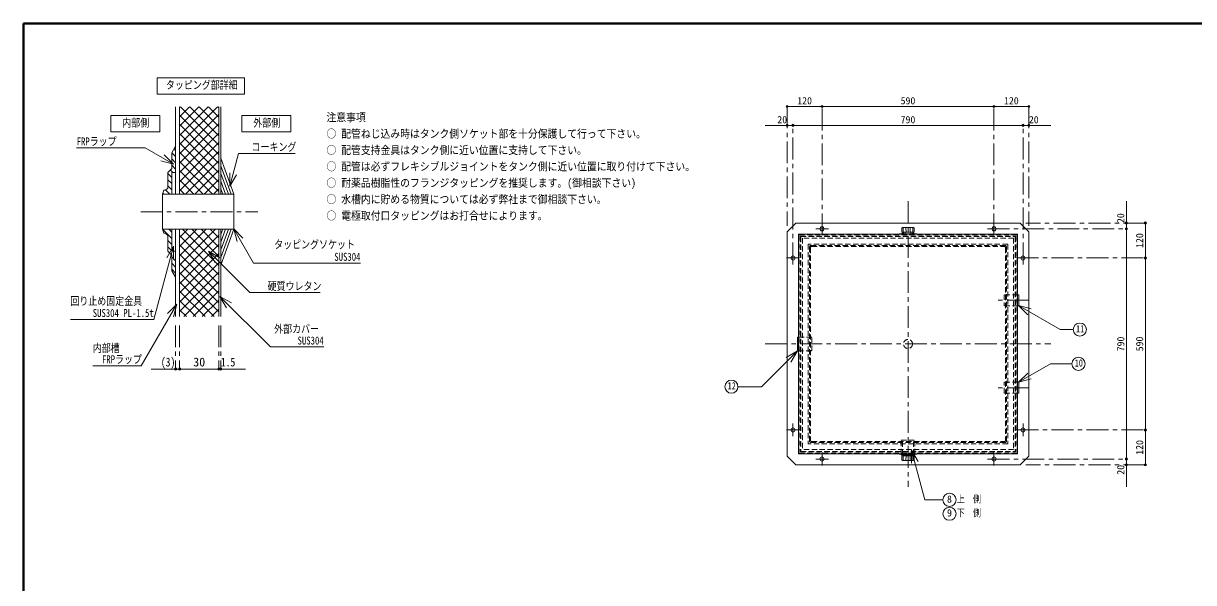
# Model space of a CAD drawing. Units: millimetres at full size, sheet at 1:15; details may follow other scales. Extents: x -3184 to 2891, y -2037 to 2178.
# Drawn here: x -3184 to 834, y 259 to 2178 of the extents above; entities that cross this region are included whole.
import ezdxf
from ezdxf.enums import TextEntityAlignment as Align

# ---------------------------------------------------------------- set-up
doc = ezdxf.new("R2010")
doc.units = ezdxf.units.MM
doc.header["$LTSCALE"] = 15
doc.header["$PDMODE"] = 32
doc.header["$PDSIZE"] = 7.5
doc.linetypes.add('CHAIN1', pattern=[8, 5, -1, 1, -1])
doc.linetypes.add('DASHED1', pattern=[1.8, 1.2, -0.6])
doc.layers.add('0-0', color=7, linetype='Continuous', lineweight=18)
doc.styles.add('ＭＳ ゴシック', font='')
doc.styles.get('ＭＳ ゴシック').set_extended_font_data('MS Gothic')

msp = doc.modelspace()

# ---------------------------------------------------------------- linework, layer by layer
at = {"layer": '0-0', "color": 1, "lineweight": 40}
for p in [(-3184.2, -2037.13), (2890.8, 2177.87)]:
    msp.add_line(p, (-3184.2, 2177.87), dxfattribs=at)
at = {"layer": '0-0'}
for p, q in [((-2661.45, 1891.62), (-2661.45, 1591.62)), ((-2647.95, 1891.62), (-2647.95, 1591.62)), ((-2512.95, 1891.62), (-2512.95, 1591.62)), ((-2506.2, 1891.62), (-2506.2, 1591.62)), ((-2766.33, 1750.88), (-3001.34, 1750.88)), ((-2669.24, 1694.82), (-2766.33, 1750.88)), ((-2661.45, 1756.62), (-2674.95, 1734.12)), ((-2674.95, 1734.12), (-2674.95, 1680.12)), ((-2475.24, 1619.59), (-2445.13, 1731.96)), ((-2445.13, 1731.96), (-2250.77, 1731.96)), ((-2669.24, 1694.82), (-2712.7, 1706.47)), ((-2669.24, 1694.82), (-2701.06, 1726.64)), ((-2461.2, 1591.62), (-2506.2, 1715.26)), ((-2470.78, 1591.62), (-2506.2, 1688.94)), ((-2674.95, 1680.12), (-2688.45, 1666.62)), ((-2688.45, 1666.62), (-2688.45, 1612.62)), ((-2674.95, 1666.62), (-2661.45, 1666.62)), ((-2674.95, 1666.62), (-2674.95, 1591.62)), ((-2480.36, 1591.62), (-2506.2, 1662.63)), ((-2475.24, 1619.59), (-2475.24, 1664.59)), ((-2475.24, 1619.59), (-2452.74, 1658.56)), ((-2695.95, 1605.12), (-2688.45, 1612.62)), ((-2489.93, 1591.62), (-2506.2, 1636.31)), ((-2499.51, 1591.62), (-2506.2, 1610)), ((-2701.95, 1605.12), (-2706.45, 1591.62)), ((-2706.45, 1591.62), (-2706.45, 1471.62)), ((-2706.45, 1591.62), (-2461.2, 1591.62)), ((-2701.95, 1605.12), (-2695.95, 1605.12)), ((-2461.2, 1591.62), (-2461.2, 1471.62)), ((-2701.95, 1458.12), (-2706.45, 1471.62)), ((-2706.45, 1471.62), (-2461.2, 1471.62)), ((-2701.95, 1458.12), (-2695.95, 1458.12)), ((-2695.95, 1458.12), (-2688.45, 1450.62)), ((-2688.45, 1396.62), (-2688.45, 1450.62)), ((-2661.45, 1471.62), (-2661.45, 1171.62)), ((-2647.95, 1471.62), (-2647.95, 1171.62)), ((-2512.95, 1471.62), (-2512.95, 1171.62)), ((-2506.2, 1471.62), (-2506.2, 1171.62)), ((-2461.2, 1471.62), (-2506.2, 1347.98)), ((-2470.78, 1471.62), (-2506.2, 1374.3)), ((-2480.36, 1471.62), (-2506.2, 1400.61)), ((-2489.93, 1471.62), (-2506.2, 1426.93)), ((-2499.51, 1471.62), (-2506.2, 1453.24)), ((-2462.05, 1473.28), (-2450.4, 1429.82)), ((-2462.05, 1473.28), (-2430.23, 1441.46)), ((-2462.05, 1473.28), (-2393.77, 1355.02)), ((-523.2, 1452.37), (-523.2, 703.37)), ((-521.2, 1454.37), (227.8, 1454.37)), ((-176.7, 1454.37), (-176.7, 1455.87)), ((-116.7, 1455.87), (-176.7, 1455.87)), ((-168.16, 1462.39), (-167.74, 1475.53)), ((-167.67, 1461.87), (-125.74, 1461.87)), ((-161.7, 1457.87), (-166.7, 1457.87)), ((-166.7, 1457.87), (-166.7, 1455.87)), ((-158.47, 1477.86), (-165.85, 1477.47)), ((-164.2, 1457.87), (-164.2, 1455.87)), ((-163.64, 1461.87), (-163.15, 1476.42)), ((-162.7, 1457.87), (-162.7, 1459.38)), ((-161.7, 1457.87), (-161.7, 1455.87)), ((-157.94, 1477.87), (-135.47, 1477.87)), ((-156.24, 1456.33), (-156.7, 1461.87)), ((-153.56, 1461.87), (-154.04, 1476.42)), ((-139.85, 1461.87), (-139.36, 1476.42)), ((-137.16, 1456.33), (-136.7, 1461.87)), ((-134.94, 1477.86), (-127.56, 1477.47)), ((-131.7, 1457.87), (-126.7, 1457.87)), ((-131.7, 1457.87), (-131.7, 1455.87)), ((-130.7, 1457.87), (-130.7, 1459.38)), ((-129.77, 1461.87), (-130.25, 1476.42)), ((-129.2, 1457.87), (-129.2, 1455.87)), ((-126.7, 1457.87), (-126.7, 1455.87)), ((-125.24, 1462.39), (-125.66, 1475.53)), ((-116.7, 1454.37), (-116.7, 1455.87)), ((229.8, 1452.37), (229.8, 703.37)), ((-2668.98, 1412.9), (-2736.17, 1162.14)), ((-2668.98, 1412.9), (-2691.48, 1373.93)), ((-2668.98, 1412.9), (-2668.98, 1367.9)), ((-2674.95, 1383.12), (-2688.45, 1396.62)), ((-2674.95, 1329.12), (-2674.95, 1383.12)), ((-2548.8, 1396.31), (-2509.83, 1373.81)), ((-2548.8, 1396.31), (-2526.3, 1357.34)), ((-2548.8, 1396.31), (-2406.94, 1254.45)), ((-2661.45, 1306.62), (-2674.95, 1329.12)), ((-2026.62, 1355.02), (-2393.77, 1355.02)), ((-2406.94, 1254.45), (-2165.55, 1254.45)), ((233.3, 1246.87), (229.8, 1246.87)), ((-2657.26, 1214.78), (-2779.44, 1003.17)), ((-2657.26, 1214.78), (-2689.08, 1182.96)), ((-2657.26, 1214.78), (-2668.91, 1171.31)), ((-2509.19, 1240.97), (-2470.22, 1218.47)), ((-2509.19, 1240.97), (-2486.69, 1202)), ((-2509.19, 1240.97), (-2335.82, 1067.6)), ((232.49, 1209.68), (264.31, 1177.86)), ((232.49, 1209.68), (375.53, 1127.09)), ((232.49, 1209.68), (275.96, 1198.03)), ((-2735.61, 1162.14), (-3022.84, 1162.14)), ((420.63, 1127.09), (375.53, 1127.09)), ((-2152.88, 1067.6), (-2335.82, 1067.6)), ((-526.62, 1054.43), (-565.59, 1031.93)), ((-526.62, 1054.43), (-549.12, 1015.46)), ((232.54, 946.3), (342.54, 1009.81)), ((416.3, 1009.81), (342.54, 1009.81)), ((-2779.44, 1003.17), (-2945.88, 1003.17)), ((232.54, 946.3), (264.36, 978.12)), ((232.54, 946.3), (276.01, 957.95)), ((233.3, 908.87), (229.8, 908.87)), ((-521.2, 701.37), (227.8, 701.37)), ((-176.7, 701.37), (-176.7, 699.87)), ((-116.7, 699.87), (-176.7, 699.87)), ((-168.16, 693.35), (-167.74, 680.21)), ((-167.67, 693.87), (-125.74, 693.87)), ((-166.7, 697.87), (-166.7, 699.87)), ((-156.37, 697.87), (-166.7, 697.87)), ((-164.2, 697.87), (-164.2, 699.87)), ((-163.64, 693.87), (-163.15, 679.32)), ((-162.7, 697.87), (-162.7, 696.36)), ((-161.7, 697.87), (-161.7, 699.87)), ((-156.24, 699.41), (-156.7, 693.87)), ((-153.56, 693.87), (-154.04, 679.32)), ((-139.85, 693.87), (-139.36, 679.32)), ((-137.16, 699.41), (-136.7, 693.87)), ((-134.54, 713.52), (-134.54, 668.52)), ((-134.54, 713.52), (-112.04, 674.55)), ((-134.54, 713.52), (-88.8, 542.83)), ((-131.7, 697.87), (-131.7, 699.87)), ((-130.7, 697.87), (-130.7, 696.36)), ((-129.77, 693.87), (-130.25, 679.32)), ((-129.2, 697.87), (-129.2, 699.87)), ((-125.24, 693.35), (-125.66, 680.21)), ((-116.7, 701.37), (-116.7, 699.87)), ((-158.47, 677.88), (-165.85, 678.27)), ((-157.94, 677.87), (-135.47, 677.87)), ((-134.94, 677.88), (-127.56, 678.27)), ((-26.86, 542.83), (-88.8, 542.83))]:
    msp.add_line(p, q, dxfattribs=at)
at = {"layer": '0-0', "color": 4, "lineweight": 9}
for p, q in [((-2647.95, 1761.88), (-2518.22, 1891.62)), ((-2647.95, 1793.7), (-2550.04, 1891.62)), ((-2647.95, 1825.52), (-2581.86, 1891.62)), ((-2647.95, 1857.34), (-2613.68, 1891.62)), ((-2647.95, 1889.16), (-2645.5, 1891.62)), ((-2644.24, 1891.62), (-2512.95, 1760.34)), ((-2612.42, 1891.62), (-2512.95, 1792.15)), ((-2580.6, 1891.62), (-2512.95, 1823.97)), ((-2548.78, 1891.62), (-2512.95, 1855.79)), ((-2516.96, 1891.62), (-2512.95, 1887.61)), ((-561.7, 1892.87), (-441.7, 1892.87)), ((-441.7, 1892.87), (148.3, 1892.87)), ((148.3, 1892.87), (268.3, 1892.87)), ((-2647.95, 1730.06), (-2512.95, 1865.06)), ((-2647.95, 1863.52), (-2512.95, 1728.52)), ((-2647.95, 1698.24), (-2512.95, 1833.24)), ((-2647.95, 1831.7), (-2512.95, 1696.7)), ((-541.7, 1827.87), (-636.7, 1827.87)), ((-2647.95, 1666.42), (-2512.95, 1801.42)), ((-2647.95, 1799.88), (-2512.95, 1664.88)), ((-2647.95, 1634.6), (-2512.95, 1769.6)), ((-2647.95, 1768.06), (-2512.95, 1633.06)), ((-2674.95, 1734.12), (-2661.45, 1720.62)), ((-2667, 1747.38), (-2661.45, 1741.83)), ((-2647.95, 1602.79), (-2512.95, 1737.79)), ((-2647.95, 1736.24), (-2512.95, 1601.24)), ((-2674.95, 1712.91), (-2661.45, 1699.41)), ((-2674.95, 1691.69), (-2661.45, 1678.19)), ((-2647.95, 1704.42), (-2535.16, 1591.62)), ((-2627.3, 1591.62), (-2512.95, 1705.97)), ((-2688.45, 1662.77), (-2674.95, 1649.27)), ((-2679.77, 1675.3), (-2671.09, 1666.62)), ((-2647.95, 1672.6), (-2566.98, 1591.62)), ((-2595.48, 1591.62), (-2512.95, 1674.15)), ((-2688.45, 1641.55), (-2674.95, 1628.05)), ((-2688.45, 1620.34), (-2674.95, 1606.84)), ((-2647.95, 1640.78), (-2598.8, 1591.62)), ((-2647.95, 1608.96), (-2630.62, 1591.62)), ((-2563.66, 1591.62), (-2512.95, 1642.33)), ((-2531.84, 1591.62), (-2512.95, 1610.51)), ((-2705.38, 1594.84), (-2702.16, 1591.62)), ((-2695.2, 1605.87), (-2680.94, 1591.62)), ((-561.7, 1462.87), (-531.7, 1492.87)), ((238.3, 1492.87), (-531.7, 1492.87)), ((238.3, 1492.87), (268.3, 1462.87)), ((668.3, 1372.87), (668.3, 1492.87)), ((-2706.45, 1471.62), (-2674.95, 1440.12)), ((-2685.24, 1471.62), (-2674.95, 1461.33)), ((-2647.95, 1348.23), (-2524.56, 1471.62)), ((-2647.95, 1380.05), (-2556.38, 1471.62)), ((-2647.95, 1411.87), (-2588.2, 1471.62)), ((-2647.95, 1443.69), (-2620.02, 1471.62)), ((-2647.95, 1316.41), (-2512.95, 1451.41)), ((-2647.95, 1449.86), (-2512.95, 1314.86)), ((-2637.89, 1471.62), (-2512.95, 1346.68)), ((-2606.07, 1471.62), (-2512.95, 1378.5)), ((-2574.25, 1471.62), (-2512.95, 1410.32)), ((-2542.43, 1471.62), (-2512.95, 1442.14)), ((-561.7, 692.87), (-561.7, 1462.87)), ((268.3, 692.87), (268.3, 1462.87)), ((-2688.45, 1432.41), (-2674.95, 1418.91)), ((-2688.45, 1411.19), (-2674.95, 1397.69)), ((-2647.95, 1284.59), (-2512.95, 1419.59)), ((-2647.95, 1418.04), (-2512.95, 1283.04)), ((-2674.95, 1376.48), (-2661.45, 1362.98)), ((-2647.95, 1252.77), (-2512.95, 1387.77)), ((-2647.95, 1386.22), (-2512.95, 1251.22)), ((668.3, 782.87), (668.3, 1372.87)), ((-2674.95, 1355.27), (-2661.45, 1341.77)), ((-2674.95, 1334.05), (-2661.45, 1320.55)), ((-2647.95, 1220.95), (-2512.95, 1355.95)), ((-2647.95, 1354.4), (-2512.95, 1219.4)), ((-2647.95, 1189.13), (-2512.95, 1324.13)), ((-2647.95, 1322.58), (-2512.95, 1187.58)), ((-2647.95, 1290.76), (-2528.81, 1171.62)), ((-2633.64, 1171.62), (-2512.95, 1292.31)), ((-2647.95, 1258.94), (-2560.63, 1171.62)), ((-2601.82, 1171.62), (-2512.95, 1260.49)), ((-2647.95, 1227.12), (-2592.45, 1171.62)), ((-2570, 1171.62), (-2512.95, 1228.67)), ((-2647.95, 1195.3), (-2624.27, 1171.62)), ((-2538.18, 1171.62), (-2512.95, 1196.85)), ((-526.7, 1101.37), (-523.2, 1101.37)), ((-2745.83, 991.62), (-2647.95, 991.62)), ((-2647.95, 991.62), (-2512.95, 991.62)), ((-2512.95, 991.62), (-2421.83, 991.62)), ((668.3, 662.87), (668.3, 782.87)), ((-531.7, 662.87), (-561.7, 692.87)), ((-170.2, 697.87), (-170.2, 699.87)), ((-166.7, 697.87), (-170.2, 697.87)), ((-126.7, 697.87), (-123.2, 697.87)), ((-123.2, 697.87), (-123.2, 699.87)), ((268.3, 692.87), (238.3, 662.87)), ((-531.7, 662.87), (238.3, 662.87)), ((603.3, 682.87), (603.3, 587.87))]:
    msp.add_line(p, q, dxfattribs=at)
at = {"layer": '0-0', "color": 4, "linetype": 'CHAIN1', "lineweight": 9}
for p, q in [((-561.7, 1892.87), (-561.7, 1482.87)), ((-441.7, 1450.87), (-441.7, 1892.87)), ((148.3, 1450.87), (148.3, 1892.87)), ((268.3, 1892.87), (268.3, 1482.87)), ((-541.7, 1350.87), (-541.7, 1827.87)), ((248.3, 1350.87), (248.3, 1827.87)), ((-146.7, 1567.87), (-146.7, 587.87)), ((-2781.45, 1531.62), (-2379.45, 1531.62)), ((668.3, 1492.87), (258.3, 1492.87)), ((-463.7, 1472.87), (-419.7, 1472.87)), ((126.3, 1472.87), (603.3, 1472.87)), ((-563.7, 1372.87), (-519.7, 1372.87)), ((226.3, 1372.87), (668.3, 1372.87)), ((268.3, 1227.87), (148.3, 1227.87)), ((-2661.45, 1141.62), (-2661.45, 991.62)), ((-2647.95, 1141.62), (-2647.95, 991.62)), ((-2512.95, 1141.62), (-2512.95, 991.62)), ((-2506.2, 1141.62), (-2506.2, 991.62)), ((-636.7, 1077.87), (343.3, 1077.87)), ((268.3, 927.87), (148.3, 927.87)), ((-541.7, 760.87), (-541.7, 804.87)), ((248.3, 760.87), (248.3, 804.87)), ((-563.7, 782.87), (-519.7, 782.87)), ((226.3, 782.87), (668.3, 782.87)), ((-441.7, 660.87), (-441.7, 704.87)), ((148.3, 660.87), (148.3, 704.87)), ((-463.7, 682.87), (-419.7, 682.87)), ((126.3, 682.87), (603.3, 682.87)), ((668.3, 662.87), (258.3, 662.87))]:
    msp.add_line(p, q, dxfattribs=at)
at = {"layer": '0-0', "color": 3}
for p, q in [((-2715.45, 1861.62), (-2884.2, 1861.62)), ((-2715.45, 1805.37), (-2715.45, 1861.62)), ((-2265.45, 1861.62), (-2434.2, 1861.62)), ((-2434.2, 1805.37), (-2434.2, 1861.62)), ((-2265.45, 1805.37), (-2265.45, 1861.62)), ((-2265.45, 1805.37), (-2434.2, 1805.37))]:
    msp.add_line(p, q, dxfattribs=at)
at = {"layer": '0-0', "color": 4, "linetype": 'DASHED1', "lineweight": 9}
for p, q in [((-521.2, 1451.37), (-521.2, 704.37)), ((-520.2, 1452.37), (226.8, 1452.37)), ((-515.2, 1447.87), (221.8, 1447.87)), ((227.8, 1451.37), (227.8, 704.37)), ((-516.7, 1446.37), (-516.7, 709.37)), ((-515.2, 1445.62), (-515.2, 710.12)), ((-514.45, 1446.37), (221.05, 1446.37)), ((215.8, 1440.37), (-509.2, 1440.37)), ((-509.2, 1440.37), (-509.2, 715.37)), ((195.8, 1420.37), (-489.2, 1420.37)), ((-489.2, 1420.37), (-489.2, 735.37)), ((-484.7, 1410.87), (-484.7, 744.87)), ((-481.7, 1407.87), (-481.7, 747.87)), ((-479.7, 1415.87), (186.3, 1415.87)), ((-476.7, 1412.87), (183.3, 1412.87)), ((188.3, 1407.87), (188.3, 747.87)), ((191.3, 1410.87), (191.3, 744.87)), ((195.8, 1420.37), (195.8, 735.37)), ((215.8, 1440.37), (215.8, 715.37)), ((221.8, 1445.62), (221.8, 710.12)), ((223.3, 1446.37), (223.3, 709.37)), ((183.3, 1246.87), (183.3, 1208.87)), ((229.8, 1246.87), (183.3, 1246.87)), ((229.8, 1208.87), (183.3, 1208.87)), ((229.8, 946.87), (183.3, 946.87)), ((183.3, 908.87), (183.3, 946.87)), ((229.8, 908.87), (183.3, 908.87)), ((195.8, 735.37), (-489.2, 735.37)), ((-479.7, 739.87), (186.3, 739.87)), ((-476.7, 742.87), (183.3, 742.87)), ((-170.2, 747.87), (-123.2, 747.87)), ((-170.2, 699.87), (-170.2, 747.87)), ((-165.7, 697.87), (-165.7, 747.87)), ((-127.7, 697.87), (-127.7, 747.87)), ((-123.2, 699.87), (-123.2, 747.87)), ((-520.2, 703.37), (226.8, 703.37)), ((-515.2, 707.87), (221.8, 707.87)), ((-514.45, 709.37), (221.05, 709.37)), ((215.8, 715.37), (-509.2, 715.37)), ((-156.37, 697.87), (-137.04, 697.87))]:
    msp.add_line(p, q, dxfattribs=at)
at = {"layer": '0-0', "color": 3}
msp.add_lwpolyline([(-2724.83, 1991.62), (-2424.83, 1991.62), (-2424.83, 1935.37), (-2724.83, 1935.37)], close=True, dxfattribs=at)
msp.add_lwpolyline([(-2715.45, 1805.37), (-2884.2, 1805.37), (-2884.2, 1861.62)], dxfattribs=at)
at = {"layer": '0-0', "color": 4, "lineweight": 9}
for points in [[(343.3, 1827.87), (248.3, 1827.87), (-541.7, 1827.87)], [(603.3, 1567.87), (603.3, 1472.87), (603.3, 682.87)], [(-523.2, 1054.37), (-526.7, 1054.37), (-526.7, 1101.37)]]:
    msp.add_lwpolyline(points, dxfattribs=at)
at = {"layer": '0-0'}
for points in [[(-2674.95, 1471.62), (-2674.95, 1396.62), (-2661.45, 1396.62)], [(-165.7, 1457.87), (-165.7, 1459.38), (-162.7, 1459.38)], [(-127.7, 1457.87), (-127.7, 1459.38), (-130.7, 1459.38)], [(233.3, 1246.87), (233.3, 1208.87), (229.8, 1208.87)], [(-526.62, 1054.43), (-649.76, 931.29), (-730.52, 931.29)], [(233.3, 908.87), (233.3, 946.87), (229.8, 946.87)], [(-165.7, 697.87), (-165.7, 696.36), (-162.7, 696.36)], [(-137.04, 697.87), (-126.7, 697.87), (-126.7, 699.87)], [(-127.7, 697.87), (-127.7, 696.36), (-130.7, 696.36)]]:
    msp.add_lwpolyline(points, dxfattribs=at)
at = {"layer": '0-0', "color": 4, "linetype": 'DASHED1', "lineweight": 9}
msp.add_lwpolyline([(-523.2, 1054.37), (-476.7, 1054.37), (-476.7, 1101.37), (-523.2, 1101.37)], dxfattribs=at)
at = {"layer": '0-0', "color": 4, "lineweight": 9}
for centre in [(-441.7, 1472.87), (148.3, 1472.87), (-541.7, 1372.87), (248.3, 1372.87), (-541.7, 782.87), (248.3, 782.87), (-441.7, 682.87), (148.3, 682.87)]:
    msp.add_circle(centre, 7, dxfattribs=at)
at = {"layer": '0-0'}
for centre in [(443.13, 1127.09), (438.8, 1009.81), (-753.02, 931.29), (-4.36, 542.83), (-4.36, 495.33)]:
    msp.add_circle(centre, 22.5, dxfattribs=at)
at = {"layer": '0-0', "color": 4, "linetype": 'DASHED1', "lineweight": 9}
msp.add_circle((-146.7, 1077.87), 15.5, dxfattribs=at)
at = {"layer": '0-0'}
for centre, radius, start, end in [((-521.2, 1452.37), 2, 90, 180), ((-167.67, 1462.37), 0.5, 178.15415, 270), ((-165.74, 1475.47), 2, 93.01913, 178.15415), ((-166.21, 1474.8), 2.07, 93.02757, 128.73305), ((-166.13, 1466.91), 9.96, 72.62002, 91.09064), ((-157.94, 1467.87), 10, 90, 93.01913), ((-155.74, 1456.37), 0.5, 184.76364, 270), ((-153.54, 1476.43), 0.5, 97.29873, 181.90915), ((-146.7, 1423.03), 54.34, 82.70127, 97.29873), ((-139.86, 1476.43), 0.5, 358.09085, 82.70127), ((-137.66, 1456.37), 0.5, 270, 355.23636), ((-135.47, 1467.87), 10, 86.98087, 90), ((-127.28, 1466.91), 9.96, 88.90936, 107.37998), ((-127.66, 1475.47), 2, 1.84585, 86.98087), ((-127.2, 1474.8), 2.07, 51.26695, 86.97243), ((-125.74, 1462.37), 0.5, 270, 1.84585), ((227.8, 1452.37), 2, 0, 90), ((-521.2, 703.37), 2, 180, 270), ((-167.67, 693.37), 0.5, 90, 181.84585), ((-155.74, 699.37), 0.5, 90, 175.23636), ((-137.66, 699.37), 0.5, 4.76364, 90), ((-125.74, 693.37), 0.5, 358.15415, 90), ((227.8, 703.37), 2, 270, 0), ((-165.74, 680.27), 2, 181.84585, 266.98087), ((-166.21, 680.94), 2.07, 231.26695, 266.97243), ((-166.13, 688.83), 9.96, 268.90936, 287.37998), ((-157.94, 687.87), 10, 266.98087, 270), ((-153.54, 679.31), 0.5, 178.09085, 262.70127), ((-146.7, 732.71), 54.34, 262.70127, 277.29873), ((-139.86, 679.31), 0.5, 277.29873, 1.90915), ((-135.47, 687.87), 10, 270, 273.01913), ((-127.28, 688.83), 9.96, 252.62002, 271.09064), ((-127.66, 680.27), 2, 273.01913, 358.15415), ((-127.2, 680.94), 2.07, 273.02757, 308.73305)]:
    msp.add_arc(centre, radius, start, end, dxfattribs=at)
at = {"layer": '0-0', "color": 4, "linetype": 'DASHED1', "lineweight": 9}
for centre, radius, start, end in [((-520.2, 1451.37), 1, 90, 180), ((-515.2, 1446.37), 1.5, 90, 180), ((221.8, 1446.37), 1.5, 0, 90), ((226.8, 1451.37), 1, 0, 90), ((-514.45, 1445.62), 0.75, 90, 180), ((-479.7, 1410.87), 5, 90, 180), ((-476.7, 1407.87), 5, 90, 180), ((183.3, 1407.87), 5, 0, 90), ((186.3, 1410.87), 5, 0, 90), ((221.05, 1445.62), 0.75, 0, 90), ((-479.7, 744.87), 5, 180, 270), ((-476.7, 747.87), 5, 180, 270), ((183.3, 747.87), 5, 270, 0), ((186.3, 744.87), 5, 270, 0), ((-520.2, 704.37), 1, 180, 270), ((-515.2, 709.37), 1.5, 180, 270), ((-514.45, 710.12), 0.75, 180, 270), ((221.05, 710.12), 0.75, 270, 0), ((221.8, 709.37), 1.5, 270, 0), ((226.8, 704.37), 1, 270, 0)]:
    msp.add_arc(centre, radius, start, end, dxfattribs=at)
at = {"layer": '0-0', "color": 1}
for p in [(-561.7, 1892.87), (-441.7, 1892.87), (148.3, 1892.87), (268.3, 1892.87), (-561.7, 1827.87), (-541.7, 1827.87), (248.3, 1827.87), (268.3, 1827.87), (603.3, 1492.87), (668.3, 1492.87), (603.3, 1472.87), (668.3, 1372.87), (-2661.45, 991.62), (-2647.95, 991.62), (-2512.95, 991.62), (-2506.2, 991.62), (668.3, 782.87), (603.3, 682.87), (603.3, 662.87), (668.3, 662.87)]:
    msp.add_point(p, dxfattribs=at)

# ---------------------------------------------------------------- texts
at = {"layer": '0-0', "style": 'ＭＳ ゴシック'}
for s, height, width, p in [('タッピング部詳細', 27.49, 0.8, (-2694.83, 1944.74)), ('内部側', 27.49, 0.8, (-2844.83, 1814.74)), ('外部側', 27.49, 0.8, (-2394.83, 1814.74)), ('注意事項', 27.49, 0.9, (-2143.58, 1833.49)), ('○ 配管ねじ込み時はタンク側ソケット部を十分保護して行って下さい。', 27.49, 0.9, (-2143.58, 1777.24)), ('FRPラップ', 27.49, 0.8, (-3001.34, 1750.88)), ('コーキング', 27.49, 0.8, (-2400.77, 1731.96)), ('○ 配管支持金具はタンク側に近い位置に支持して下さい。', 27.49, 0.9, (-2143.58, 1720.99)), ('○ 配管は必ずフレキシブルジョイントをタンク側に近い位置に取り付けて下さい。', 27.49, 0.9, (-2143.58, 1664.74)), ('○ 耐薬品樹脂性のフランジタッピングを推奨します。(御相談下さい)', 27.49, 0.9, (-2143.58, 1608.49)), ('○ 水槽内に貯める物質については必ず弊社まで御相談下さい。', 27.49, 0.9, (-2143.58, 1552.24)), ('○ 電極取付口タッピングはお打合せによります。', 27.49, 0.9, (-2143.58, 1495.99)), ('タッピングソケット', 27.49, 0.8, (-2323.03, 1397.35)), ('SUS304', 27.49, 0.8, (-2116.62, 1355.02)), ('硬質ウレタン', 27.49, 0.8, (-2345.55, 1254.45)), ('回り止め固定金具', 27.49, 0.8, (-3022.84, 1203.3)), ('SUS304 PL-1.5t', 27.49, 0.8, (-2946.17, 1162.14)), ('外部カバー', 27.49, 0.8, (-2323.22, 1107.43)), ('11', 24.74, 0.8, (430, 1110.22)), ('SUS304', 27.49, 0.8, (-2242.88, 1067.6)), ('内部槽', 27.49, 0.8, (-2945.88, 1041.93)), ('FRPラップ', 27.49, 0.8, (-2914.44, 1003.17)), ('(3)', 30.24, 0.8, (-2712.08, 991.62)), ('1.5', 30.24, 0.8, (-2506.2, 991.62)), ('10', 24.74, 0.8, (425.68, 992.93)), ('12', 24.74, 0.8, (-766.14, 914.42)), ('上\u3000側', 24.74, 0.8, (20.64, 525.95)), ('下\u3000側', 24.74, 0.8, (20.64, 478.45))]:
    msp.add_text(s, height=height, dxfattribs=dict(at, width=width)).set_placement(p, align=Align.BOTTOM_LEFT)
for s, height, p in [('120', 24.74, (-527.01, 1892.87)), ('590', 24.74, (-172.01, 1892.87)), ('120', 24.74, (182.99, 1892.87)), ('20', 24.74, (-595.45, 1827.87)), ('790', 24.74, (-172.01, 1827.87)), ('20', 24.74, (268.3, 1827.87)), ('30', 30.24, (-2601.08, 991.62)), ('8', 24.74, (-12.79, 525.95)), ('9', 24.74, (-12.79, 478.45))]:
    msp.add_text(s, height=height, dxfattribs=at).set_placement(p, align=Align.BOTTOM_LEFT)
for s, p in [('20', (603.3, 1492.87)), ('120', (668.3, 1407.56)), ('790', (603.3, 1052.56)), ('590', (668.3, 1052.56)), ('120', (668.3, 697.56)), ('20', (603.3, 629.12))]:
    msp.add_text(s, height=24.74, rotation=90, dxfattribs=at).set_placement(p, align=Align.BOTTOM_LEFT)

doc.saveas('drawing.dxf')
